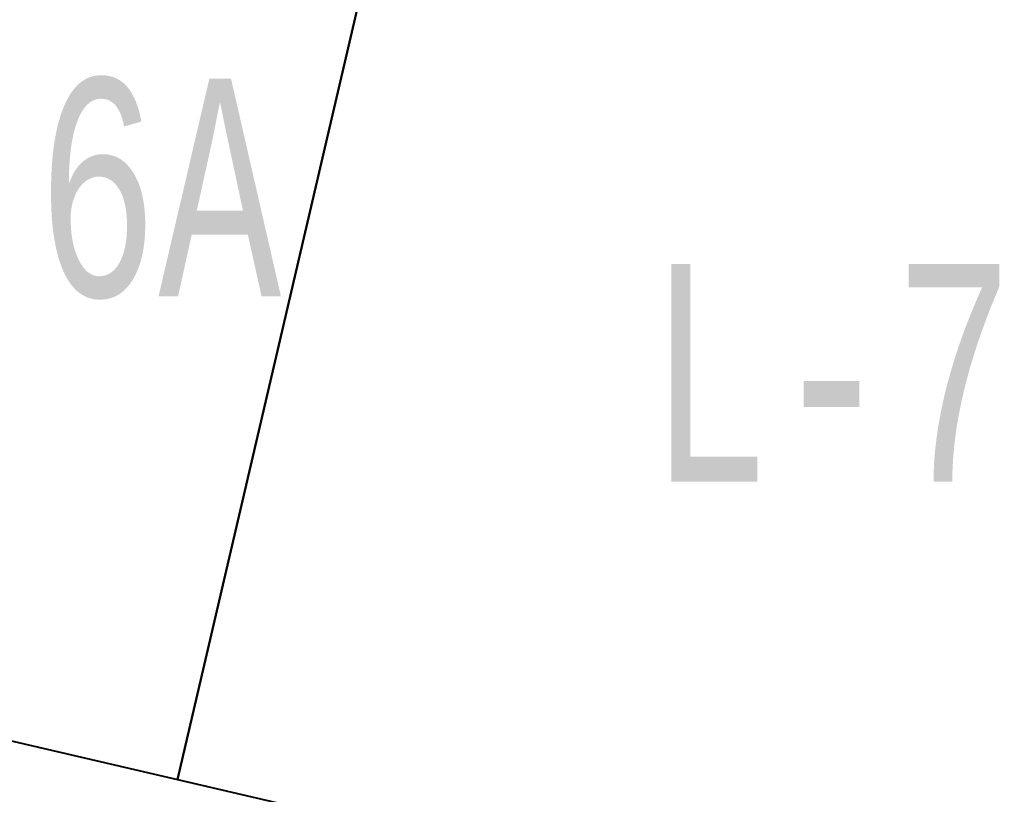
# Model space of a CAD drawing. Header units: millimetres. Extents: x 474016 to 477875, y 2288607 to 2292200.
# Drawn here: x 474098.24 to 474120.82, y 2289081.82 to 2289099.6 of the extents above; entities that cross this region are included whole.
import ezdxf
from ezdxf.enums import TextEntityAlignment as Align

# ---------------------------------------------------------------- set-up
doc = ezdxf.new("R2010")
doc.units = ezdxf.units.MM
doc.header["$LTSCALE"] = 50
doc.layers.add('CVL_LOTIF', color=1, linetype='Continuous')
doc.layers.add('LOTES', color=6, linetype='Continuous', lineweight=15)
doc.layers.add('MZ Y LT', color=7, linetype='Continuous', lineweight=13, true_color=0x0d2bf2)
doc.styles.add('MONOTXT4', font='MONOTXT4.shx', dxfattribs={"width": 0.55})

msp = doc.modelspace()

# ---------------------------------------------------------------- linework, layer by layer
at = {"layer": 'CVL_LOTIF'}
for points in [[(474107.538, 2289106.508), (474095.365, 2289109.345), (474089.69, 2289084.998), (474101.864, 2289082.161)], [(474131.886, 2289100.834), (474107.538, 2289106.508), (474101.864, 2289082.161), (474126.212, 2289076.486)]]:
    msp.add_lwpolyline(points, close=True, dxfattribs=at)
at = {"layer": 'LOTES'}
msp.add_line((474101.864, 2289082.161), (474107.538, 2289106.508), dxfattribs=at)

# ---------------------------------------------------------------- texts
at = {"layer": 'MZ Y LT', "lineweight": 13, "style": 'MONOTXT4', "width": 0.65}
for s, p in [('L-6A', (474098.614, 2289095.753)), ('L-7', (474116.875, 2289091.497))]:
    msp.add_text(s, height=5, dxfattribs=at).set_placement(p, align=Align.MIDDLE)

doc.saveas('drawing.dxf')
